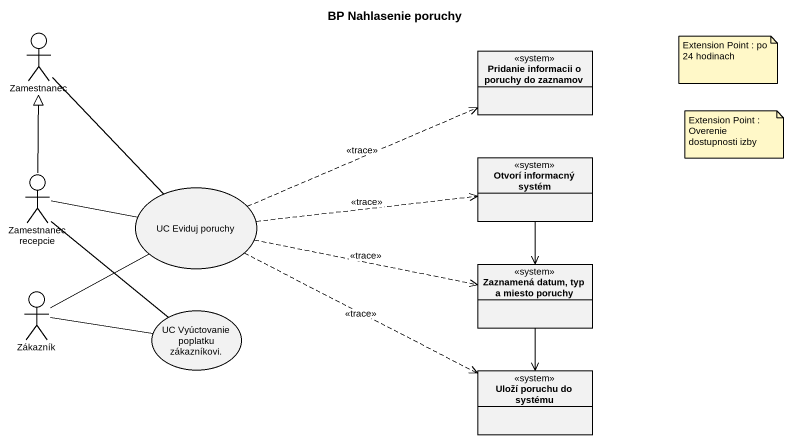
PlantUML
@startuml
title BP Nahlasenie poruchy
allowmixing
hide circle
hide empty members
actor Zamestnanec
class "Pridanie informacii o poruchy do zaznamov" as Pridanie_informacii_o <<system>>
actor "Zamestnanec recepcie" as Zamestnanec_recepcie
usecase "UC Eviduj poruchy" as UC_Eviduj_poruchy
class "Otvorí informacný systém" as Otvorí_informacný_systém <<system>>
class "Zaznamená datum, typ a miesto poruchy" as Zaznamená_datum_typ_a <<system>>
actor Zákazník
usecase "UC Vyúctovanie poplatku zákazníkovi." as UC_Vyúctovanie_poplatku
class "Uloží poruchu do systému" as Uloží_poruchu_do_systému <<system>>
Zamestnanec -- UC_Eviduj_poruchy
Zamestnanec_recepcie -up-|> Zamestnanec
Zamestnanec_recepcie -right- UC_Eviduj_poruchy
Zamestnanec_recepcie -- UC_Vyúctovanie_poplatku
UC_Eviduj_poruchy .right.> Pridanie_informacii_o : <<trace>>
UC_Eviduj_poruchy .right.> Otvorí_informacný_systém : <<trace>>
UC_Eviduj_poruchy .right.> Zaznamená_datum_typ_a : <<trace>>
UC_Eviduj_poruchy .right.> Uloží_poruchu_do_systému : <<trace>>
Otvorí_informacný_systém --> Zaznamená_datum_typ_a
Zaznamená_datum_typ_a --> Uloží_poruchu_do_systému
Zákazník -up- UC_Eviduj_poruchy
Zákazník -right- UC_Vyúctovanie_poplatku
note as N1
  Extension Point : po 24 hodinach
end note
note as N2
  Extension Point : Overenie dostupnosti izby
end note
@enduml
